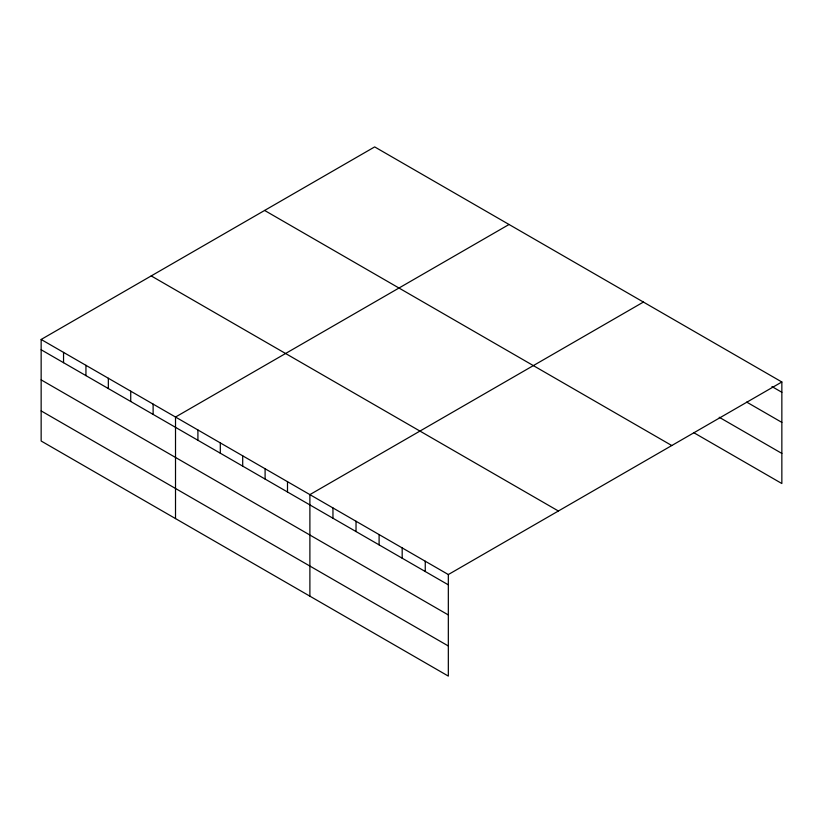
<?xml version="1.0" encoding="UTF-8"?>
<svg xmlns="http://www.w3.org/2000/svg" width="823" height="823" viewBox="0 0 823 823"><rect width="100%" height="100%" fill="white"/><g stroke="black" fill="none" stroke-linecap="round" stroke-linejoin="round"><path stroke-width="1.23" d="M693.954 432.785L781.85 483.533L781.85 381.985L374.671 146.906L41.15 339.467L41.15 441.015L448.329 676.095L448.329 574.547L41.15 339.467M509.046 224.484L175.515 417.045L175.515 518.593M643.411 302.062L309.89 494.623L309.89 596.161M448.329 574.547L781.85 381.985M771.964 386.573L781.85 392.283M746.687 402.097L781.85 422.394M719.22 417.261L781.85 453.422M264.615 210.451L671.784 445.531M151.216 275.921L558.385 511.001M41.15 349.765L448.329 584.844M41.15 379.876L448.329 614.956M41.15 410.903L448.329 645.983M425.254 561.224L425.254 571.522M402.18 547.902L402.18 558.2M379.105 534.58L379.105 544.877M356.03 521.257L356.03 531.555M332.955 507.945L332.955 518.233M287.494 481.692L287.494 491.989M265.099 468.76L265.099 479.058M242.703 455.829L242.703 466.127M220.307 442.897L220.307 453.195M197.911 429.976L197.911 440.264M153.119 404.114L153.119 414.411M130.734 391.182L130.734 401.48M108.338 378.251L108.338 388.549M85.942 365.33L85.942 375.617M63.546 352.398L63.546 362.686"/></g></svg>
